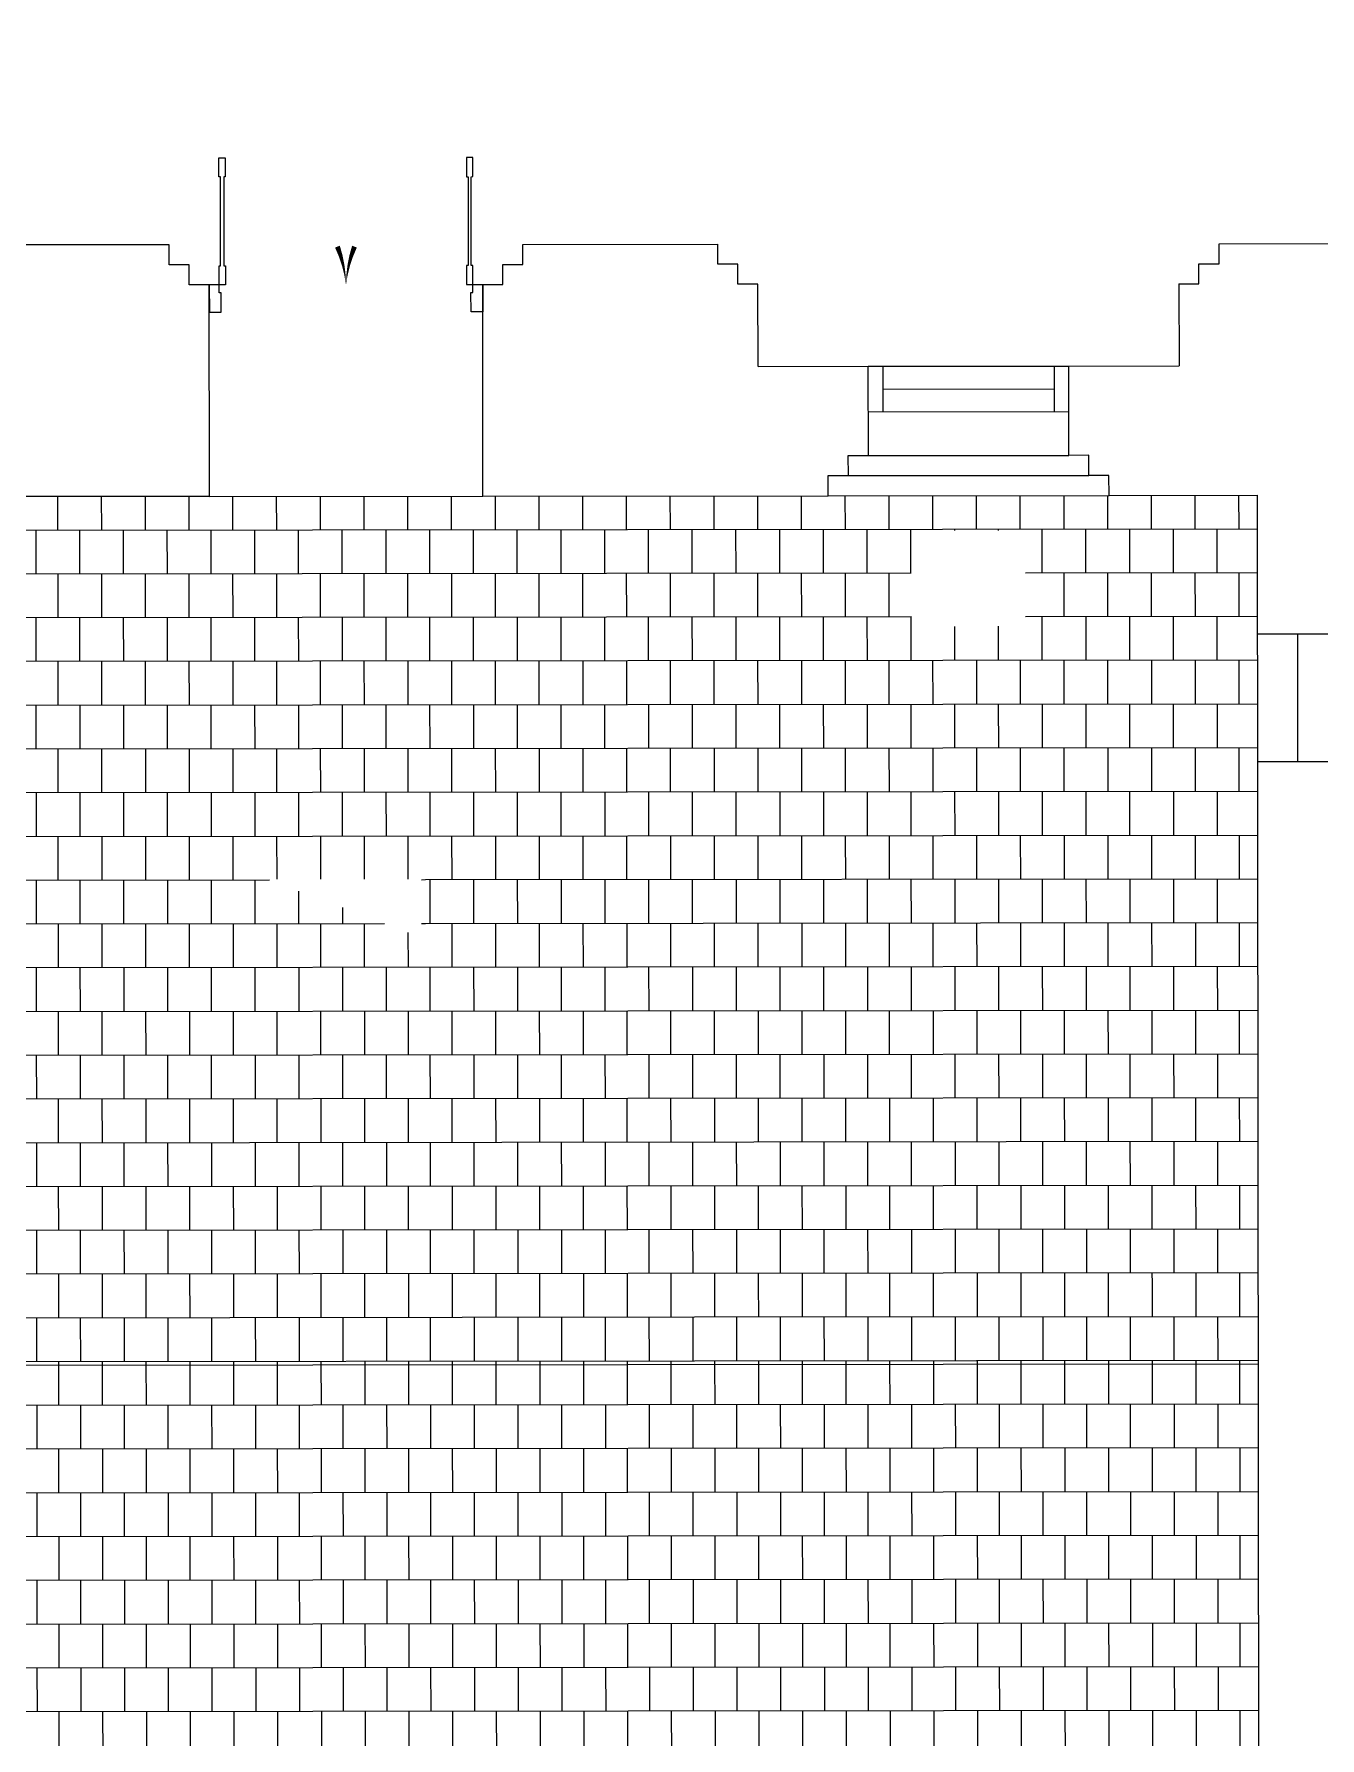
# Model space of a CAD drawing. Header units: millimetres. Extents: x 930469 to 1523124, y -120375 to 411163.
# Drawn here: x 1347996 to 1355051, y 120963 to 130308 of the extents above; entities that cross this region are included whole.
import ezdxf

# ---------------------------------------------------------------- set-up
doc = ezdxf.new("R2010")
doc.units = ezdxf.units.MM
doc.layers.get('0').update_dxf_attribs({"color": 8, "lineweight": 0})
for name, color, linetype, lineweight in [('Dia vat', 8, 'Continuous', 0), ('Xref Landscape 48lythuongkiet 2020 06 01$0$!Chen', 8, 'Continuous', 0), ('Xref Landscape 48lythuongkiet 2020 06 01$0$!Cua nhat', 8, 'Continuous', 0), ('Xref Landscape 48lythuongkiet 2020 06 01$0$HATCH', 8, 'Continuous', 0), ('Xref Landscape 48lythuongkiet 2020 06 01$0$MANH', 8, 'Continuous', 0), ('Xref Landscape 48lythuongkiet 2020 06 01$0$NETTHAY', 8, 'Continuous', 0)]:
    doc.layers.add(name, color=color, linetype=linetype, lineweight=lineweight)
pattern_1 = [(359.9999999999999, (-747057.9779961099, 478711.1090431203), (-1.404432126150823e-14, 240.0000000000007), []), (90, (-747057.9779961099, 478711.1090431203), (-119.9999999999999, 239.9999999999997), [239.9999999999995, -239.9999999999995])]
pattern_2 = [(44.99999999999999, (-747057.9779961099, 478711.1090431203), (4.29101199017623e-14, 452.5483399593919), [960.0000000000038, -320.0000000000012]), (134.9999999999999, (-746831.7038279764, 478937.3832135201), (4.29101199017623e-14, 452.5483399593919), [959.9999999999974, -319.9999999999991])]

# ---------------------------------------------------------------- blocks, each defined once
blk = doc.blocks.new('Xref Landscape 48lythuongkiet 2020 06 01$0$45 LTK')
at = {"layer": 'Xref Landscape 48lythuongkiet 2020 06 01$0$HATCH'}
h = blk.add_hatch(dxfattribs=at)
h.set_pattern_fill('OPGACH04', color=256, scale=79.99999999999989, angle=-6.212020862233431e-17, style=0)
h.set_pattern_definition(pattern_2)
h.paths.add_polyline_path([(14930.00000095367, 30194.99999380118), (12580.00000250322, 30194.99999475386), (12580.00000047701, 28994.9999961835), (14930.0000005961, 28994.9999909387)])
h.paths.add_polyline_path([(12580.00000250322, 30194.99999475386), (11600.00000059605, 30194.99998855504), (11600.00000023865, 28995.00000095187), (12580.00000047701, 28994.9999961835)])
h.paths.add_polyline_path([(11600.00000059605, 30194.99998855504), (8830.000000596163, 30194.99999332341), (8830.00000000035, 28994.99999999866), (10792.99313855136, 28994.9999918929, -0.3117217144862865), (11190.75303947937, 28994.99999189284), (11600.00000023865, 28995.00000095187)])
h.paths.add_polyline_path([(8830.000000596163, 30194.99999332341), (3500.000000357686, 30194.99999189243), (3500.000002265093, 28994.99999999726), (6295.938522577402, 28994.99999284651, -0.3117217145123416), (6693.698421239329, 28994.99999284657), (8830.00000000035, 28994.99999999866)])
h.paths.add_polyline_path([(3500.000000357686, 30194.99999189243), (400.0000005959882, 30194.99999809172), (400.0000004774192, 28994.99999046238), (1847.816293597221, 28994.99999236787, -0.3117217144863974), (2245.576194405556, 28994.99999284657), (3500.000002265093, 28994.99999999726)])
h.paths.add_polyline_path([(400.0000005959882, 30194.99999809172), (-1949.999999642838, 30194.99999427702), (-1949.99999785464, 28994.99999284465), (400.0000004774192, 28994.99999046238)])
h.paths.add_polyline_path([(400.0000004774192, 28994.99999046238), (-1949.99999785464, 28994.99999284465), (-1949.999999999651, 27889.99999904545), (2.503860741853714e-06, 27889.99999999953), (1.191918272525072e-06, 28245.00000333652), (399.9999992846278, 28244.99999237247)])
h.paths.add_polyline_path([(1696.696244716528, 28706.99519205006, -0.2464251169533241), (1847.816293597221, 28994.99999236787), (400.0000004774192, 28994.99999046238), (399.9999992846278, 28244.99999237247), (1254.999999284628, 28244.99999761488), (2795.000001669396, 28244.99999237066), (3500.000001669221, 28244.99999284837), (3500.000002265093, 28994.99999999726), (2245.576194405556, 28994.99999284657, -0.2464251169533241), (2396.696243882296, 28706.99519204954, -1)])
h.paths.add_polyline_path([(6144.818470239697, 28706.99520206364, -0.2464251169407647), (6295.938522577402, 28994.99999284651), (3500.000002265093, 28994.99999999726), (3500.000001669221, 28244.99999284837), (5140.000000000466, 28245.0000009528), (7840.000000714965, 28244.99999236973), (8830.000000237837, 28244.99999237066), (8830.00000000035, 28994.99999999866), (6693.698421239329, 28994.99999284657, -0.2464251169406743), (6844.818472504267, 28706.99519777257, -1)])
h.paths.add_polyline_path([(10792.99313855136, 28994.9999918929), (8830.00000000035, 28994.99999999866), (8830.000000237837, 28244.99999237066), (10185.00000250374, 28245.0000009528), (11600.00000047672, 28244.99999332346), (11600.00000023865, 28995.00000095187), (11190.75303947937, 28994.99999189284, -0.2464251169533241), (11341.8730890752, 28706.99519252684, -1), (10641.87308883702, 28706.99519205192, -0.2464251169533241)])
h.paths.add_polyline_path([(14930.0000005961, 28994.9999909387), (12580.00000047701, 28994.9999961835), (12580.00000047707, 28245.00000476657), (12980.00000047701, 28244.9999923702), (12980.00000023865, 27889.99999523221), (14930.00000011886, 27889.9999952307)])
h.paths.add_polyline_path([(12580.00000047701, 28994.9999961835), (11600.00000023865, 28995.00000095187), (11600.00000047672, 28244.99999332346), (11725.00000047713, 28244.99999284651), (12580.00000047707, 28245.00000476657)])
h.paths.add_polyline_path([(14930.00000011886, 27889.9999952307), (12980.00000023865, 27889.99999523221), (12980.00000000017, 27149.99999284651), (14070.00000333827, 27150.0000004755), (14070.00000095344, 24769.99999284651), (12979.99999928498, 24769.99999856856), (12980.00000131154, 22944.99999332242), (13370.00000035751, 22944.99999427667), (16070.00000011933, 22945.00000619615), (16940.00000131159, 22944.99999046099), (16940.00000250374, 24904.99999332114), (14930.00000047713, 24904.99999093782)])
h.paths.add_polyline_path([(15372.04230046296, 23450.14188814076, -1), (14672.04230070132, 23450.1418929096, -1)], flags=16)
h.paths.add_polyline_path([(2.503860741853714e-06, 27889.99999999953), (-1949.999999999651, 27889.99999904545), (-1949.999998688698, 22445.0000042888), (-1499.999998330837, 22445.00000286015), (-1499.999999999767, 24514.99999284657), (-1279.999999880558, 24514.99999284663), (-1279.99999916536, 24294.99999761401), (-2.388842403888702e-07, 24294.99999570765), (2.381857484579086e-07, 26109.99999427708)])
h.paths.add_polyline_path([(-141.0754612683086, 25172.65819740016, -1), (-841.0754622216336, 25172.65818595613, -1)], flags=16)
h.paths.add_polyline_path([(-1499.999998330837, 22445.00000286015), (-1949.999998688698, 22445.0000042888), (-1950.000000118744, 19114.99999284651), (-1499.9999998805, 19114.99999570812)])
h.paths.add_polyline_path([(7.150811143219471e-07, 17234.99999999913), (-1279.999999523046, 17234.99999523256), (-1279.999998569023, 17014.99999475339), (-1499.999999523105, 17014.99999999907), (-1499.9999998805, 19114.99999570812), (-1950.000000118744, 19114.99999284651), (-1949.999996661849, 14145.0000004769), (5.959882400929928e-07, 14144.99999046326), (2.387096174061298e-07, 15282.49999141606)])
h.paths.add_polyline_path([(5.959882400929928e-07, 14144.99999046326), (-1949.999996661849, 14145.0000004769), (-1949.999999404303, 9174.999995230755), (-1499.999999164953, 9174.999992844649), (-1499.999998688581, 11274.99999332248), (-1280.000000238069, 11274.99999570858), (-1279.999999880558, 11054.99999475386), (-4.770699888467789e-07, 11054.99999999907), (8.343486115336418e-07, 13007.4999923688)])
h.paths.add_polyline_path([(-1499.999999164953, 9174.999992844649), (-1949.999999404303, 9174.999995230755), (-1950.000000595988, 5844.999993799254), (-1500.000000238419, 5844.999991892895)])
h.paths.add_polyline_path([(1.192092895507812e-07, 2134.999990939279), (7.153721526265144e-07, 3994.999993323465), (-1279.999998808024, 3994.999991892837), (-1279.999999880733, 3774.999993321137), (-1499.999999403779, 3774.999992845638), (-1500.000000238419, 5844.999991892895), (-1950.000000595988, 5844.999993799254), (-1949.999999046326, 354.9999923707219), (5.95638994127512e-07, 354.9999923706055)])
h.paths.add_polyline_path([(-841.0754617453204, 3104.999989985547, -1), (-141.0754615070764, 3104.99999284849, -1)], flags=16)
h.paths.add_polyline_path([(400.0000004763715, -4.769244696944952e-06), (-1.164153218269348e-10, -4.770176019519567e-06), (5.95638994127512e-07, 354.9999923706055), (-1949.999999046326, 354.9999923707219), (-1949.999998688581, -1950.00000429427), (400.0000010732911, -1950.000006674731)])
h.paths.add_polyline_path([(3500.000001549372, 9.89530235528946e-10), (2794.999998211919, -6.677466444671154e-06), (1255.000000238069, -4.769244696944952e-06), (400.0000004763715, -4.769244696944952e-06), (400.0000010732911, -1950.000006674731), (3500.000001550012, -1950.00000715343)])
h.paths.add_polyline_path([(8830.000000477303, -1.746229827404022e-09), (7840.000000238651, 1.90600985661149e-06), (5139.999999880325, -5.246023647487164e-06), (3500.000001549372, 9.89530235528946e-10), (3500.000001550012, -1950.00000715343), (8829.999999523396, -1950.000007630268)])
h.paths.add_polyline_path([(11600.00000238454, -9.554787538945675e-07), (10184.99999892723, -5.247944500297308e-06), (8830.000000477303, -1.746229827404022e-09), (8829.999999523396, -1950.000007630268), (11600.00000011944, -1950.000007153372)])
h.paths.add_polyline_path([(12580.00000119256, -4.769244696944952e-06), (11725.00000119186, -7.627473678439856e-06), (11600.00000238454, -9.554787538945675e-07), (11600.00000011944, -1950.000007153372), (12580.00000047631, -1950.000006201095)])
h.paths.add_polyline_path([(14845.00000154972, 354.9999928447651), (12980.00000047684, 354.999992368801), (12979.99999999965, 1.906475517898798e-06), (12580.00000119256, -4.769244696944952e-06), (12580.00000047631, -1950.000006201095), (14844.99999964226, -1950.00000524614)])
h.paths.add_polyline_path([(14845.00000047678, 3394.999992368801), (16940.00000154995, 3394.999993323465), (16940.00000131124, 4145.00000429072), (13589.99999988085, 4144.999993323407), (13590.00000119221, 5344.999999520485), (13370.00000047736, 5344.999996181636), (12980.00000023865, 5344.999997138104), (12980.00000143016, 3414.999992370198), (12979.99999856943, 1874.999993324338), (12980.00000047684, 354.999992368801), (14845.00000154972, 354.9999928447651)])
h.paths.add_polyline_path([(21095.00000000035, 5345.000005719252), (20479.99999999948, 5344.99999189243), (17779.99999904662, 5344.999993324338), (17120.00000035734, 5344.999992845638), (17120.0000005957, 4144.999990939221), (16940.00000131124, 4145.00000429072), (16940.00000154995, 3394.999993323465), (21095.00000047701, 3394.999990461452)])
h.paths.add_polyline_path([(25570.0000016687, 5344.999994753918), (24750.00000035763, 5345.000005720707), (22050.00000000035, 5344.999993801175), (21095.00000000035, 5345.000005719252), (21095.00000047701, 3394.999990461452), (25680.00000095391, 3394.99999952229), (25680.00000059628, 4144.999997614941), (25570.0000004769, 4144.999996184895)])
h.paths.add_polyline_path([(30700.00000238407, 5344.999993323872), (29099.99999940424, 5344.99999427615), (29100.00000047643, 4144.999998091778), (25680.00000059628, 4144.999997614941), (25680.00000095391, 3394.99999952229), (28750.00000059564, 3394.999993800244), (28749.99999976176, 354.999991892837), (30700.00000047701, 354.9999928465695)])
h.paths.add_polyline_path([(21095.00000095327, 24904.99999189377), (16940.00000250374, 24904.99999332114), (16940.00000131159, 22944.99999046099), (17780, 22945.00000143057), (20480.00000083406, 22944.99999332428), (21094.99999988079, 22944.9999999986)])
h.paths.add_polyline_path([(19484.81847107416, 23450.14188861754, -1), (18784.81847083545, 23450.14188909536, -1)], flags=16)
h.paths.add_polyline_path([(25680.0000007156, 24905.00000286015), (21095.00000095327, 24904.99999189377), (21094.99999988079, 22944.9999999986), (22050.00000035798, 22944.99999284657), (24750.00000023842, 22944.99999999767), (25680.00000154972, 22944.9999952307)])
h.paths.add_polyline_path([(23754.81847059721, 23450.14188861853, -1), (23054.81847107428, 23450.14189147862, -1)], flags=16)
h.paths.add_polyline_path([(28240.00000143045, 25844.99999856908), (29454.99999833142, 25844.99999809364), (29455.00000047707, 26264.99999284605), (29455.00000011886, 27805.00000619795), (29455.00000035722, 27889.99999284558), (27505.00000047736, 27889.99999380071), (27505.0000009535, 24904.99999141652), (25680.0000007156, 24905.00000286015), (25680.00000154972, 22944.9999952307), (26320.00000095356, 22945.00000429066), (29020.00000047637, 22944.99999618443), (29455.00000011857, 22944.9999928475), (29455.00000143069, 23464.99999856768), (28240.00000023789, 23465.00000238331)])
h.paths.add_polyline_path([(27464.71741199517, 23450.14189529332, -1), (26764.7174125911, 23450.14190006128, -1)], flags=16)
h.paths.add_polyline_path([(28661.58614349354, 27041.24147987232, -1), (29361.58614301635, 27041.24147987179, -1)], flags=16)
h.paths.add_polyline_path([(29455.0000007156, 28994.99999523174), (27505.00000047707, 28994.99998950778), (27505.00000047736, 27889.99999380071), (29455.00000035722, 27889.99999284558)])
h.paths.add_polyline_path([(29929.99999976187, 30594.99999570759), (29710.00000023859, 30594.99999332346), (29710.00000083464, 30814.99999284651), (30915.00000059622, 30814.99999046279), (30914.99999988085, 31264.99999570852), (27505.00000059628, 31264.99999761442), (27505.00000047707, 28994.99998950778), (29455.0000007156, 28994.99999523174), (29455.00000035728, 29314.99999475206), (29930.00000059605, 29314.99999952316)])
h.paths.add_polyline_path([(34490.00000047707, 31264.99999999913), (30914.99999988085, 31264.99999570852), (30915.00000059622, 30814.99999046279), (34490.00000166881, 30815.00000000105)])
h.paths.add_polyline_path([(38030.50000202621, 31264.99999379879), (34490.00000047707, 31264.99999999913), (34490.00000166881, 30815.00000000105), (35020.00000166916, 30814.99999236927), (35020.00000166864, 30594.99999570567), (34800.00000178826, 30594.99999284558), (34799.99999916553, 29315.00000095181), (35005.00000202691, 29314.99999809265), (36945.00000274181, 29314.99999380118), (38030.49999976193, 29315.00000238471)])
h.paths.add_polyline_path([(36325.00000047748, 29762.60852432164, -1), (35625.000002146, 29762.60852718266, -1)], flags=16)
h.paths.add_polyline_path([(41905.50000202638, 31264.99999713618), (38030.50000202621, 31264.99999379879), (38030.49999976193, 29315.00000238471), (38885.00000107248, 29314.9999971381), (40825.00000059587, 29314.9999928461), (41905.49999999965, 29314.99999284558)])
h.paths.add_polyline_path([(40205.00000119233, 29762.6085233675, -1), (39505.00000166899, 29762.6085281354, -1)], flags=16)
h.paths.add_polyline_path([(45235.000002146, 30594.99999999907), (45015.00000274181, 30595.00000095234), (45014.99999880791, 30814.99999523169), (45545.99999999985, 30814.99999284465), (45546.00000047634, 31264.99999427708), (41905.50000202638, 31264.99999713618), (41905.49999999965, 29314.99999284558), (42810.50000071537, 29315.00000047596), (44750.50000071537, 29315.0000004769), (45235.00000059622, 29314.99999189191)])
h.paths.add_polyline_path([(44130.4999995234, 29762.60852622852, -1), (43430.50000011869, 29762.60851955187, -1)], flags=16)
h.paths.add_polyline_path([(14762.27911913401, 23182.37451505475), (15270.61245393747, 23182.37450981047), (15270.6124547717, 23707.37451791769), (14762.27912068379, 23707.37451648526)], flags=24)
h.paths.add_polyline_path([(14115.21574497176, 26846.66666459758), (14115.21574437642, 27543.33332490735), (14445.21574425697, 27543.33333062945), (14445.21574378031, 26846.66666173848)], flags=24)
h.paths.add_polyline_path([(14115.21574389923, 25263.42857074551), (14115.21574413823, 25926.57143259107), (14445.21574437642, 25926.57142066961), (14445.21574437578, 25263.42857026967)], flags=24)
h.paths.add_polyline_path([(14115.215745211, 23646.6666607848), (14115.21574485267, 24343.33332633879), (14445.21574425645, 24343.33332586294), (14445.21574401855, 23646.66665887745)], flags=24)
h.paths.add_polyline_path([(-807.5289232730283, 24904.89080858143), (-176.6621401315788, 24904.89081382612), (-176.6621404882171, 25429.89080667455), (-807.5289241077844, 25429.89081430255)], flags=24)
h.paths.add_polyline_path([(-988.3333334920462, 16011.4755911823), (-291.6666654346045, 16011.47558355238), (-291.6666667458485, 15681.47557735123), (-988.3333327770815, 15681.47558069049)], flags=24)
h.paths.add_polyline_path([(-1671.285712718964, 15557.23439121159), (-1108.714284419955, 15557.23439168837), (-1108.714286684757, 15227.23439359479), (-1671.285712003941, 15227.23439979559)], flags=24)
h.paths.add_polyline_path([(-2006.285713433987, 16011.4755783063), (-1443.714285135386, 16011.47558498388), (-1443.714285612223, 15681.47558498388), (-2006.285713791498, 15681.4755773535)], flags=9)
edge = h.paths.add_edge_path(flags=24)
edge.add_line((-807.5289241074934, 2837.232612609456), (-176.6621404542043, 2837.232612838468))
edge.add_line((-176.6621408460196, 2837.232618807931), (-176.6621408345353, 3362.232618871583))
edge.add_line((-176.6621402507881, 3362.232617377827), (-807.5289239040771, 3362.232617148816))
edge.add_line((-807.5289245839231, 3362.232613562141), (-807.5289245954074, 2837.232613498489))
h.paths.add_polyline_path([(13731.82154953433, 684.9047546377988), (13731.82154965418, 1415.09523105534), (14061.8215497731, 1415.095239162561), (14061.82154977339, 684.9047551146941)], flags=24)
h.paths.add_polyline_path([(13731.82154905744, 3354.904755591473), (13731.82154917682, 4085.095231532177), (14061.82155108498, 4085.095230578561), (14061.82155060803, 3354.904758929333)], flags=24)
h.paths.add_polyline_path([(30643.714287162, 2584.964087008499), (31206.28571498423, 2584.964086054359), (31206.28571307618, 2254.96408653172), (30643.71428775782, 2254.964093684277)], flags=9)
h.paths.add_polyline_path([(18875.0552903412, 23182.37450885493), (19383.38862442994, 23182.37451648625), (19383.38862550282, 23707.37450933462), (18875.05529129488, 23707.37450981059)], flags=24)
h.paths.add_polyline_path([(23145.05529069906, 23182.3745222073), (23653.38862431049, 23182.37451553351), (23653.38862442964, 23707.3745193482), (23145.05529212911, 23707.37451171881)], flags=24)
h.paths.add_polyline_path([(26854.95423269266, 23182.37450981053), (27363.28756570804, 23182.37450933369), (27363.28756511235, 23707.37450981053), (26854.95423448097, 23707.37451124104)], flags=24)
h.paths.add_polyline_path([(28695.13268101227, 26773.47410106572), (29323.46601486165, 26773.47410106758), (29323.46601462382, 27298.47410821734), (28695.13268220471, 27298.47410440358)], flags=24)
h.paths.add_polyline_path([(27609.78425610036, 26846.66666125978), (27609.78425729263, 27543.33333158219), (27939.78425598191, 27543.33333730424), (27939.78425645822, 26846.66665935382)], flags=24)
h.paths.add_polyline_path([(27609.78425681568, 25263.42856359342), (27609.78425765072, 25926.57142829802), (27939.78425633925, 25926.57142162236), (27939.78425633954, 25263.42857169965)], flags=24)
h.paths.add_polyline_path([(27609.78425633861, 23646.66665935429), (27609.78425729298, 24343.33332681516), (27939.78425621986, 24343.33332967805), (27939.78425657738, 23646.66665935429)], flags=24)
h.paths.add_polyline_path([(35658.5465391872, 29494.84115314402), (36289.41332089895, 29494.84114122303), (36289.41332232929, 30019.84114313038), (35658.54653918755, 30019.84114074853)], flags=24)
h.paths.add_polyline_path([(39538.54653906845, 29494.84115219029), (40169.41332268709, 29494.84114169987), (40169.41332423658, 30019.84114837658), (39538.54653847183, 30019.84113693243)], flags=24)
h.paths.add_polyline_path([(43464.04653799522, 29494.84114074713), (44094.91332232923, 29494.84114026796), (44094.91332256841, 30019.84115266806), (43464.04653859162, 30019.84114456089)], flags=24)
h = blk.add_hatch(dxfattribs=at)
h.set_pattern_fill('OPGACH04', color=256, scale=79.99999999999989, angle=-6.212020862233431e-17, style=0)
h.set_pattern_definition(pattern_2)
h.paths.add_polyline_path([(30645.21717822517, -3620.764974119083), (30700.00000047695, -3652.393849852378), (30700.00000047701, 354.9999928465695), (28749.99999976176, 354.999991892837), (28749.99999892712, -12485.0000000018), (30915.00000095356, -12485.0000081071), (30915.00000059622, -10534.9999985699), (30645.21717798733, -10535.00000572292)])
h.paths.add_polyline_path([(34490.00000083447, -10535.00000715349), (30915.00000059622, -10534.9999985699), (30915.00000095356, -12485.0000081071), (34490.00000262284, -12485.00000715337)])
h.paths.add_polyline_path([(38030.50000309979, -11735.00000333972), (36400.00000047695, -11735.00000572199), (36400.00000035798, -10535.00000667659), (34490.00000083447, -10535.00000715349), (34489.99999976181, -13685.00000000087), (38030.50000035716, -13684.99999380199)])
h.paths.add_polyline_path([(41905.50000059587, -11734.9999995231), (38030.50000309979, -11735.00000333972), (38030.50000035716, -13684.99999380199), (41905.50000143005, -13685.00000953709)])
h.paths.add_polyline_path([(45546.00000071511, -10534.9999947566), (43600.000001073, -10535.0000076298), (43599.99999976211, -11734.99999809399), (41905.50000059587, -11734.9999995231), (41905.50000143005, -13685.00000953709), (45546.0000008347, -13685.00000762934)])
h.paths.add_polyline_path([(49178.19607818144, -10535.00000763027), (45546.00000071511, -10534.9999947566), (45545.99999976193, -12485.00000524515), (49178.11417269739, -12484.99999952497)])
h.paths.add_polyline_path([(51249.99999928486, 354.9999990459182), (49300.00000095391, 354.9999938002438), (49299.99999892697, -3652.393845083134), (49354.78282320462, -3620.764973641315), (49354.7828224898, -10535.00000715296), (49178.19607818144, -10535.00000763027), (49178.11417269739, -12484.99999952497), (51250.00000286088, -12485.00000047771)])
h.paths.add_polyline_path([(51250.00000047678, 3394.99999952229), (54435.00000190755, 3394.999999044521), (54435.00000083444, 4145.000000475906), (50899.99999833104, 4144.999991892837), (50900.00000047692, 5345.000001906417), (49300.00000107309, 5344.999999999069), (49300.00000095391, 354.9999938002438), (51249.99999928486, 354.9999990459182)])
h.paths.add_polyline_path([(58865.00000071546, 5344.999998091778), (57984.99999856905, 5345.000002859684), (55285.00000238395, 5344.999990937358), (54434.99999999985, 5344.999995229824), (54435.00000190755, 3394.999999044521), (58864.99999904653, 3395.000000475033)])
h.paths.add_polyline_path([(63235.00000047704, 5344.999999999127), (62254.99999999971, 5344.999993802165), (59555.00000071526, 5344.999992844707), (58865.00000071546, 5344.999998091778), (58864.99999904653, 3395.000000475033), (63234.99999988088, 3394.999994753918)])
h.paths.add_polyline_path([(67105.00000059602, 5344.999991891964), (66525.00000309927, 5345.000001429638), (63825.00000143092, 5344.999993801175), (63235.00000047704, 5344.999999999127), (63234.99999988088, 3394.999994753918), (65155.00000238413, 3394.999997614475), (65154.99999976152, 354.9999966594041), (67105.00000095373, 354.9999980899156), (67105.00000155001, 1874.999998089857), (67105.0000005961, 3414.999992368801)])
h.paths.add_polyline_path([(68485.00000023821, -4.656612873077393e-10), (68359.99999928538, -6.678455974906683e-06), (67105.00000166925, -7.62939453125e-06), (67105.00000095373, 354.9999980899156), (65154.99999976152, 354.9999966594041), (65155.0000004771, -1950.000000001281), (68485.00000059634, -1950.000003338733)])
h.paths.add_polyline_path([(71254.99999999945, -7.153896149247885e-06), (69900.0000014308, -7.630267646163702e-06), (68485.00000023821, -4.656612873077393e-10), (68485.00000059634, -1950.000003338733), (71255.00000023833, -1949.999999049003)])
h.paths.add_polyline_path([(76585.00000071511, -2.863758709281683e-06), (74944.99999952334, -5.723792128264904e-06), (72245.0000016684, -8.107104804366827e-06), (71254.99999999945, -7.153896149247885e-06), (71255.00000023833, -1949.999999049003), (76585.00000000041, -1949.999992847384)])
h.paths.add_polyline_path([(79685.0000005961, -8.106173481792212e-06), (78830.00000035777, -5.723850335925817e-06), (77290.00000226503, -7.153430487960577e-06), (76585.00000071511, -2.863758709281683e-06), (76585.00000000041, -1949.999992847384), (79685.00000047637, -1949.999998093059)])
h.paths.add_polyline_path([(82035.00000095373, 354.9999928465695), (80085.00000166864, 355.000000475964), (80085.00000059587, -1.001352211460471e-05), (79685.0000005961, -8.106173481792212e-06), (79685.00000047637, -1949.999998093059), (82034.99999904638, -1950.000007154304)])
h.paths.add_polyline_path([(82035.00000047655, 5844.999994753511), (81585.0000007152, 5844.999992846628), (81585.00000095376, 3774.999992844765), (81365.00000226477, 3774.999992370664), (81365.00000047684, 3994.999993323348), (80085.0000025031, 3994.999991892953), (80085.00000059619, 2134.99999284657), (80085.00000166864, 355.000000475964), (82035.00000095373, 354.9999928465695)])
h.paths.add_polyline_path([(80183.42860436445, 3104.999998569605, -1), (80883.42860519877, 3104.99998951063, -1)], flags=16)
h.paths.add_polyline_path([(82035.00000190717, 9174.99999284657), (81585.0000023839, 9174.999992369674), (81585.0000007152, 5844.999992846628), (82035.00000047655, 5844.999994753511)])
h.paths.add_polyline_path([(82034.9999995229, 14145.00000142964), (80084.99999976132, 14144.99999999913), (80085.00000011874, 13007.49999952037), (80084.99999868809, 11055), (81364.99999952345, 11054.99999236967), (81364.99999988114, 11275.00000238331), (81585.00000059546, 11274.99999999907), (81585.0000023839, 9174.999992369674), (82035.00000190717, 9174.99999284657)])
h.paths.add_polyline_path([(82035.00000047713, 19114.99999046233), (81585.00000023827, 19114.99999713717), (81584.99999916521, 17014.99999332346), (81365.00000143016, 17014.99999475479), (81365.00000262287, 17234.99999380024), (80085.0000019068, 17235.00000190648), (80084.99999940372, 15282.49999475211), (80084.99999976132, 14144.99999999913), (82034.9999995229, 14145.00000142964)])
h.paths.add_polyline_path([(82035.00000274193, 22444.99999570753), (81585.00000238416, 22444.99999713805), (81585.00000023827, 19114.99999713717), (82035.00000047713, 19114.99999046233)])
h.paths.add_polyline_path([(82035.00000047658, 27889.999994752), (80085.00000035734, 27889.99999332428), (80085.00000000026, 26109.99999999814), (80085.00000107259, 24294.99999332154), (81365.00000047727, 24294.99999332434), (81365.0000009537, 24514.99999379931), (81585.0000005961, 24515.00000142964), (81585.00000238416, 22444.99999713805), (82035.00000274193, 22444.99999570753)])
h.paths.add_polyline_path([(80889.35903334562, 25172.65819787892, -1), (80189.35903251162, 25172.65818691166, -1)], flags=16)
h.paths.add_polyline_path([(82034.99999988088, 28994.99999284936), (79684.99999904624, 28994.99999141518), (79684.9999998807, 28244.999991416), (80085.00000023856, 28244.99999475392), (80085.00000035734, 27889.99999332428), (82035.00000047658, 27889.999994752)])
h.paths.add_polyline_path([(82035.00000035783, 30194.999991416), (79685.00000047678, 30195.00000190648), (79684.99999904624, 28994.99999141518), (82034.99999988088, 28994.99999284936)])
h.paths.add_polyline_path([(79685.00000047678, 30195.00000190648), (76585.00000226515, 30194.99999999866), (76584.99999964243, 28994.99999904545), (77979.57641458468, 28994.99999284471, -0.3117217144863974), (78377.33631551237, 28994.99999189103), (79684.99999904624, 28994.99999141518)])
h.paths.add_polyline_path([(79684.99999904624, 28994.99999141518), (78377.33631551237, 28994.99999189103, -0.2464251169534145), (78528.45636487048, 28706.99520111002, -1), (77828.45636689704, 28706.99519252684, -0.2464251169533241), (77979.57641458468, 28994.99999284471), (76584.99999964243, 28994.99999904545), (76585.00000023816, 28244.99999141699), (77290.00000000026, 28244.99999999913), (78829.99999976138, 28244.99999427801), (79684.9999998807, 28244.999991416)])
h.paths.add_polyline_path([(76585.00000226515, 30194.99999999866), (71255.00000083458, 30195.00000095187), (71255.00000262275, 28994.99999236973), (73400.93852102739, 28994.99999284564, -0.3117217145117872), (73798.69842135874, 28994.99999952223), (76584.99999964243, 28994.99999904545)])
h.paths.add_polyline_path([(76584.99999964243, 28994.99999904545), (73798.69842135874, 28994.99999952223, -0.2464251169410799), (73949.81847155085, 28706.99519872578, -1), (73249.81847083603, 28706.9951915741, -0.2464251169409896), (73400.93852102739, 28994.99999284564), (71255.00000262275, 28994.99999236973), (71255.00000083426, 28244.99999999866), (72245.00000083461, 28244.99999952182), (74945.0000010728, 28244.99999904359), (76585.00000023816, 28244.99999141699)])
h.paths.add_polyline_path([(71255.00000083458, 30195.00000095187), (68484.99999988059, 30194.99999570852), (68485.0000007152, 28995.0000004769), (69049.57641518154, 28994.99999427708, -0.3117217144605641), (69447.33631753936, 28995.00000095234), (71255.00000262275, 28994.99999236973)])
h.paths.add_polyline_path([(71255.00000262275, 28994.99999236973), (69447.33631753936, 28995.00000095234, -0.2464251169658394), (69598.45636725405, 28706.99519872526, -1), (68898.45636379701, 28706.99519157136, -0.2464251169657491), (69049.57641518154, 28994.99999427708), (68485.0000007152, 28995.0000004769), (68485.0000015496, 28245.00000143057), (69900.00000107317, 28244.99999904545), (71255.00000083426, 28244.99999999866)])
h.paths.add_polyline_path([(68484.99999988059, 30194.99999570852), (65154.99999988038, 30194.99999999913), (65155.00000083432, 28994.99999380024), (68485.0000007152, 28995.0000004769)])
h.paths.add_polyline_path([(68485.0000007152, 28995.0000004769), (65155.00000083432, 28994.99999380024), (65155.00000059622, 27890.00000047637), (67105.00000143072, 27889.99999189097), (67105.00000023856, 28244.99999189284), (68360.00000202685, 28244.99999284651), (68485.0000015496, 28245.00000143057)])
h.paths.add_polyline_path([(67105.0000022653, 24769.99999475392), (66015.00000000067, 24769.99999523076), (66015.00000035798, 27149.99999475339), (67105.0000013116, 27149.99999332434), (67105.00000143072, 27889.99999189097), (65155.00000059622, 27890.00000047637), (65155.00000011903, 24904.99999427708), (63235.00000047716, 24904.99999999913), (63235.00000071546, 22944.99999332341), (63824.99999928495, 22944.99999236967), (66525.00000047643, 22945.00000047596), (67105.00000107309, 22944.99999284605)])
h.paths.add_polyline_path([(65529.81847059759, 23450.141888618, -1), (64829.81847095449, 23450.14189100178, -1)], flags=16)
h.paths.add_polyline_path([(63235.00000047716, 24904.99999999913), (58864.99999964269, 24905.00000429066), (58865.00000250337, 22944.9999961853), (59555.00000035783, 22945.00000095181), (62255.00000035772, 22944.99999332341), (63235.00000071546, 22944.99999332341)])
h.paths.add_polyline_path([(61259.81847119387, 23450.14188861853, -1), (60559.81847083609, 23450.14188909443, -1)], flags=16)
h.paths.add_polyline_path([(58864.99999964269, 24905.00000429066), (54435.00000143037, 24904.99999141699), (54435.00000059613, 22944.99999284564), (55284.99999928489, 22944.99999475345), (57984.99999988053, 22944.99999999726), (58865.00000250337, 22944.9999961853)])
h.paths.add_polyline_path([(56989.81847023984, 23450.14188718621, -1), (56289.81847131252, 23450.14189052314, -1)], flags=16)
h.paths.add_polyline_path([(54435.00000143037, 24904.99999141699), (52530.00000000017, 24904.99999475392), (52529.99999916559, 27890.00000572018), (50579.99999952267, 27890.00000047591), (50579.99999868849, 27804.9999928461), (50579.99999988099, 26264.99999999726), (50580.00000143045, 25844.99999618263), (51795.00000000032, 25844.99999284651), (51795.00000119206, 23464.99999284657), (50580.00000047669, 23464.99999141792), (50579.99999892685, 22944.99999999913), (51015.00000035783, 22944.99999809172), (53715.00000083432, 22944.99999236927), (54435.00000059613, 22944.99999284564)])
h.paths.add_polyline_path([(52719.81846976303, 23450.1419014922, -1), (52019.81847059712, 23450.14188957133, -1)], flags=16)
h.paths.add_polyline_path([(50693.92216193685, 27041.24148130516, -1), (51393.9221622948, 27041.24149083998, -1)], flags=16)
h.paths.add_polyline_path([(52530.00000000012, 28994.99999332253), (50579.99999976176, 28994.99999379937), (50579.99999952267, 27890.00000047591), (52529.99999916559, 27890.00000572018)])
h.paths.add_polyline_path([(52530.00000095362, 31264.99999713904), (49179.95178115397, 31264.9999966608), (49179.93287861333, 30814.99999380019), (50325.0000001193, 30814.99999761395), (50325.00000178843, 30594.9999999982), (50105.00000107274, 30595.00000095187), (50105.00000131139, 29315.00000190455), (50580.00000011918, 29314.99999236787), (50579.99999976176, 28994.99999379937), (52530.00000000012, 28994.99999332253)])
h.paths.add_polyline_path([(49179.95178115397, 31264.9999966608), (45546.00000047634, 31264.99999427708), (45545.99999999985, 30814.99999284465), (49179.93287861333, 30814.99999380019)])
h.paths.add_polyline_path([(48793.71428620804, 2584.964098452649), (49356.28571629507, 2584.964091300091), (49356.28571438752, 2254.964087008557), (48793.71428620836, 2254.964087485452)], flags=9)
h.paths.add_polyline_path([(80216.97514414781, 2837.232620714814), (80847.84192573998, 2837.23261117941), (80847.84192574042, 3362.232615470013), (80216.97514307499, 3362.232615945453)], flags=24)
h.paths.add_polyline_path([(80222.90556967189, 24904.89080715273), (80853.77235364923, 24904.89081477845), (80853.77235400624, 25429.89080381306), (80222.90556943428, 25429.89081430255)], flags=24)
h.paths.add_polyline_path([(64920.05529081795, 23182.37452173146), (65428.38862371453, 23182.37451505481), (65428.38862419114, 23707.37451743992), (64920.05529200996, 23707.37451124104)], flags=24)
h.paths.add_polyline_path([(60650.05529165297, 23182.37450933416), (61158.38862168809, 23182.37451743992), (61158.38862502589, 23707.37450933375), (60650.05529117581, 23707.37451982312)], flags=24)
h.paths.add_polyline_path([(56380.05529057977, 23182.37451887131), (56888.38862383409, 23182.37451219565), (56888.3886252644, 23707.37451839499), (56380.05529046076, 23707.37451696303)], flags=24)
h.paths.add_polyline_path([(52110.0552914142, 23182.37450838095), (52618.38862276048, 23182.37451648724), (52618.38862419137, 23707.37450885499), (52110.05529129488, 23707.37451696309)], flags=24)
h.paths.add_polyline_path([(50727.46869957476, 26773.47410106525), (51355.80203330479, 26773.47410583362), (51355.8020331859, 27298.47410154255), (50727.4686996933, 27298.47410821822)], flags=24)
h = blk.add_hatch(dxfattribs=at)
h.set_pattern_fill('LATSAN08', color=256, scale=39.99999999999994, angle=-6.212020862233431e-17, style=0)
h.set_pattern_definition(pattern_1)
h.paths.add_polyline_path([(38030.49999964278, 4674.99999284558), (37355.00000071537, 4674.999992844707), (35814.99999856978, 4674.999997613952), (34999.99999976152, 4675.000004770234), (34999.99999999948, 354.9999928465113), (38030.50000095373, 354.9999942789436)])
edge = h.paths.add_edge_path(flags=16)
edge.add_arc((36584.99999916542, 4225.560914515983), 90.45975316650579, -0.06106569006640219, 359.9389343099336)
h.paths.add_polyline_path([(41905.50000071508, 4674.999992369732), (40750.00000011892, 4674.999996183498), (39532.06728792202, 4675.00000619702), (39532.06728625298, 354.9999947543838), (41905.49999999959, 354.9999976130784)])
h.paths.add_polyline_path([(45000.00000250351, 4674.999992844649), (44185.00000274141, 4674.999994754791), (42645.00000011938, 4675.000000953325), (41905.50000071508, 4674.999992369732), (41905.49999999959, 354.9999976130784), (45000.00000047695, 354.9999938011752)])
edge = h.paths.add_edge_path(flags=16)
edge.add_arc((43415.00000083429, 4225.56091260683), 350.0000000002909, -0.06106569006640219, 359.9389343099336)
h.paths.add_polyline_path([(44999.99999999994, -88.43584394548088), (41905.50000011921, -88.43585443717893), (41905.50000095367, -5200.076312542311), (43104.50869798678, -5200.076311114652), (43104.50869810604, -6264.782822134846), (45222.91512811196, -6264.782828808704), (45222.91512870742, -6006.299897671619), (44999.99999988062, -6135.000001430919)])
h.paths.add_polyline_path([(41905.49999999959, 354.9999976130784), (39532.06728625298, 354.9999947543838), (39532.06728684885, -88.43585300631821), (41905.50000011921, -88.43585443717893)])
h.paths.add_polyline_path([(39532.06728625298, 354.9999947543838), (38030.50000095373, 354.9999942789436), (38030.5000008347, -88.43584871472558), (39532.06728684885, -88.43585300631821)])
h.paths.add_polyline_path([(38030.5000008347, -88.43584871472558), (35000.00000035734, -88.43585443624761), (35000.00000119169, -6135.000006199698), (34777.08487260336, -6006.299893380492), (34777.08487331838, -6264.782816411869), (36895.49130153685, -6264.782822132984), (36895.49130153633, -5200.076307774463), (38030.50000095373, -5200.076309681754)])
h.paths.add_polyline_path([(41905.50000095367, -5200.076312542311), (39532.06728780293, -5200.076311113313), (39532.06728613388, -10835.00000762887), (41905.49999988108, -10835.00000763021)])
edge = h.paths.add_edge_path()
edge.add_line((43082.48077201878, -6824.348473548307), (42550.00000047707, -6824.348467350804))
edge.add_line((42550.00000047701, -6824.348467350879), (42550.00000035766, -6264.782827855055))
edge.add_line((42550.00000035774, -6264.78282785503), (43104.50869810604, -6264.782822134824))
edge.add_line((43104.50869810604, -6264.782822134846), (43104.50869798685, -5200.076311114673))
edge.add_line((43104.50869798678, -5200.076311114652), (41905.50000095363, -5200.076312542352))
edge.add_line((41905.50000095367, -5200.076312542311), (41905.49999988112, -10835.00000763023))
edge.add_line((41905.49999988108, -10835.00000763021), (42700.00000035745, -10835.00000715338))
edge.add_line((42700.00000035745, -10835.00000715343), (42700.00000035768, -10535.00000429237))
edge.add_line((42700.00000035774, -10535.00000429241), (42542.69795084011, -10535.00000524469))
edge.add_line((42542.69795084011, -10535.00000524474), (42542.69795036338, -9975.434364319772))
edge.add_line((42542.69795036333, -9975.434364319663), (43082.48077213782, -9975.434351445081))
edge.add_line((43082.48077213787, -9975.434351445117), (43082.48077178049, -8360.000002384162))
edge.add_arc((43082.48077046848, -8335.00000393379), 24.99999845032607, 180.000003007464, 270.0000030067803, ccw=False)
edge.add_arc((43082.48077094485, -8335.000007034687), 24.99999892668925, 89.99999590066483, 179.9999959006981, ccw=False)
edge.add_line((43082.48077273357, -8310.000008107978), (43082.48077201876, -6824.348473548331))
edge = h.paths.add_edge_path()
edge.add_line((38030.50000095373, -5200.076309681754), (36895.49130153627, -5200.076307774415))
edge.add_line((36895.49130153633, -5200.076307774463), (36895.49130153689, -6264.782822132954))
edge.add_line((36895.49130153685, -6264.782822132984), (37450.00000107281, -6264.782830239244))
edge.add_line((37450.00000107288, -6264.782830239215), (37450.00000131143, -6824.348471164166))
edge.add_line((37450.00000131142, -6824.34847116418), (36917.51922857806, -6824.348464488918))
edge.add_line((36917.51922857802, -6824.348464488925), (36917.51922964986, -8309.99999523437))
edge.add_arc((36917.51922357036, -8335.00000107591), 25.00000584152001, -1.3932923820902943e-05, 89.99998606684278, ccw=False)
edge.add_arc((36917.51922959188, -8335.000004948757), 24.99999982001579, -90.00000505701041, -5.056977101958182e-06, ccw=False)
edge.add_line((36917.51922738535, -8360.00000476872), (36917.51922893528, -9975.434355261634))
edge.add_line((36917.51922893542, -9975.434355261736), (37457.30205106778, -9975.434362412378))
edge.add_line((37457.3020510677, -9975.434362412314), (37457.30205202127, -10534.9999961861))
edge.add_line((37457.30205202126, -10534.99999618612), (37299.99999999997, -10534.9999999999))
edge.add_line((37300, -10534.99999999994), (37300.00000035764, -10835.00000477106))
edge.add_line((37300.00000035763, -10835.00000477111), (38030.5000002388, -10835.0000066766))
edge.add_line((38030.50000023877, -10835.00000667659), (38030.50000095375, -5200.076309681819))
h.paths.add_polyline_path([(39532.06728780293, -5200.076311113313), (38030.50000095373, -5200.076309681754), (38030.50000023877, -10835.00000667659), (39532.06728613388, -10835.00000762887)])
h.paths.add_polyline_path([(39532.06728792202, 4675.00000619702), (39250.00000190747, 4674.999993801175), (38030.49999964278, 4674.99999284558), (38030.50000095373, 354.9999942789436), (39532.06728625298, 354.9999947543838)])
h.paths.add_polyline_path([(38030.50000095373, 354.9999942789436), (34999.99999999948, 354.9999928465113), (35000.00000035734, -88.43585443624761), (38030.5000008347, -88.43584871472558)])
h.paths.add_polyline_path([(41905.50000011921, -88.43585443717893), (39532.06728684885, -88.43585300631821), (39532.06728661037, -3203.558174135047), (39624.30707395083, -3203.558176993334), (39532.06728649209, -3242.061785221973), (39532.06728780293, -5200.076311113313), (41905.50000095367, -5200.076312542311)])
h.paths.add_polyline_path([(39532.06728684885, -88.43585300631821), (38030.5000008347, -88.43584871472558), (38030.50000095373, -5200.076309681754), (39532.06728780293, -5200.076311113313), (39532.06728601479, -3282.955156328098), (39434.10256087786, -3282.95514536032), (39243.89804649341, -3203.558174611942), (39434.10255920904, -3203.55817985622), (39434.10255789745, -3131.483313561825), (39532.06728673028, -3131.483315944555)])
edge = h.paths.add_edge_path(flags=16)
edge.add_line((36268.53056119493, 4456.119140604511), (36896.86389454902, 4456.119140607826))
edge.add_line((36896.87987315637, 3957.793533323857), (36896.87987316785, 4482.793533387508))
edge.add_line((36896.87987148791, 4482.793544291577), (36268.54653813381, 4482.793544288262))
edge.add_line((36861.81333834591, 4482.161235670326), (36861.81333833442, 3957.161235606674))
edge = h.paths.add_edge_path(flags=16)
edge.add_line((39567.85714376008, 2584.964086530847), (40432.14285806054, 2584.964086743283))
edge.add_line((40432.14285886299, 2584.964089392743), (40432.14285884269, 2254.964089552316))
edge.add_line((40432.48375048797, 2574.810755685787), (39568.1980361875, 2574.81075547335))
edge.add_line((40410.84469013655, 2254.065639448876), (40410.84469015686, 2584.065639289302))
h.paths.add_polyline_path([(43098.54653847218, 3957.793534752971), (43726.8798731569, 3957.7935428606), (43726.87987196457, 4482.793531894742), (43098.54654025997, 4482.793533323857)], flags=16)
edge = h.paths.add_edge_path()
edge.add_line((38518.1934460543, -5235.406755222066), (41495.52677936073, -5235.406755127421))
edge.add_line((41495.02600717591, -5705.262370588607), (41495.02600717574, -5170.976656361645))
edge.add_line((41495.0260066982, -5170.976665019931), (38517.69267339177, -5170.976665114576))
edge.add_line((41470.33303650317, -5174.123578200757), (41470.33303650334, -5708.409292427719))
edge = h.paths.add_edge_path()
edge.add_line((38408.40740752238, -5215.622019291332), (41878.64550272339, -5215.622019440141))
edge.add_line((38438.44040395552, -5211.955455465824), (38438.44040397237, -4669.812598485321))
edge.add_line((41878.14204368816, -5145.857677066757), (38407.90394848715, -5145.857676917947))
edge.add_line((38408.40740740334, -4673.479164601245), (38408.4074073865, -5215.622021581748))
edge = h.paths.add_edge_path()
edge.add_line((39468.20810790954, -2725.365269280854), (40353.44620319639, -2725.365269269323))
edge.add_line((40353.04195189499, -3104.660176755802), (40353.04195193594, -2711.803033955599))
edge.add_line((40353.04195213312, -2711.803036213852), (39467.80385684627, -2711.803036225383))
edge.add_line((40342.11561854382, -2712.73487143463), (40342.11561850287, -3105.592014234833))
h = blk.add_hatch(dxfattribs=at)
h.set_pattern_fill('LATSAN09', color=256, scale=99.9999999999996, angle=-6.212020862233431e-17, style=0)
h.set_pattern_definition([(359.9999999999999, (-747057.9779961099, 478711.1090431203), (3.699263118051022e-13, 599.9999999999994), []), (90, (-747057.9779961099, 478711.1090431203), (-599.9999999999994, 3.699263118051022e-13), [])])
h.paths.add_polyline_path([(400.0000017876737, -4064.62283134734), (-34.99999916623347, -3956.864024162234), (-34.99999916541856, -2200.00000667799), (-2199.999999880674, -2200.000010013522), (-2199.999997854, -5279.341140271106), (400.0000002384768, -5923.416790963092)])
h.paths.add_polyline_path([(3500.000000238419, -4832.559192658809), (400.0000017876737, -4064.62283134734), (400.0000002384768, -5923.416790963092), (3500.000002027082, -6691.353160857165)])
h.paths.add_polyline_path([(8830.000000000175, -6152.914296152012), (3500.000000238419, -4832.559192658809), (3500.000002027082, -6691.353160857165), (8829.999999999709, -8011.708255290927)])
h.paths.add_polyline_path([(11600.00000143063, -6839.10259342374), (8830.000000000175, -6152.914296152012), (8829.999999999709, -8011.708255290927), (11600.0000014308, -8697.89655208675)])
h.paths.add_polyline_path([(12580.00000047695, -7081.869562148931), (11600.00000143063, -6839.10259342374), (11600.0000014308, -8697.89655208675), (12580.00000047643, -8940.663531304279)])
h.paths.add_polyline_path([(16939.99999988102, 354.9999933234067), (15095.00000047643, 355.0000009528012), (15095.00000059564, -6554.736118794826, -0.487264403048862), (13978.59191536839, -7428.330721856037), (12580.00000047695, -7081.869562148931), (12580.00000047643, -8940.663531304279), (16940.0000004773, -10020.72886562621)])
h.paths.add_polyline_path([(16940.00000107271, 3144.999994277081), (15094.99999964243, 3145.000000475964), (15095.00000047643, 355.0000009528012), (16939.99999988102, 354.9999933234067)])
h.paths.add_polyline_path([(21095.00000059628, 3144.99999284657), (16940.00000107271, 3144.999994277081), (16939.99999988102, 354.9999933234067), (21095.00000214635, 354.9999952307553)])
h.paths.add_polyline_path([(21095.00000214635, 354.9999952307553), (16939.99999988102, 354.9999933234067), (16940.0000004773, -10020.72886562621), (20843.63751792879, -10987.74343538459), (20817.18764114351, -11094.51611709682), (21095.000000239, -11163.33617734903), (21095.00000083511, -5797.275034428516), (20393.63751876308, -6498.637526036182), (17895.00000262307, -6498.637523174169), (16995.00000143092, -5598.637523651007), (16995.00000011944, -3100.000007630268), (17895.00000119186, -2200.000000000815), (20393.63751935976, -2200.000001431385), (21094.99999988097, -2901.362491131644)])
h.paths.add_polyline_path([(25680.00000107323, 355.0000057211728), (21095.00000214635, 354.9999952307553), (21094.99999988097, -2901.362491131644), (21293.63751649845, -3100.000006674672), (21293.63751804829, -5598.637517929426), (21095.00000083511, -5797.275034428516), (21095.000000239, -11163.33617734903), (25680.0000004769, -12299.13883447548)])
h.paths.add_polyline_path([(25679.99999999953, 3144.99999284657), (21095.00000059628, 3144.99999284657), (21095.00000214635, 354.9999952307553), (25680.00000107323, 355.0000057211728)])
h.paths.add_polyline_path([(28500.00000238378, 3145.000003812893), (25679.99999999953, 3144.99999284657), (25680.00000107323, 355.0000057211728), (28499.99999988091, 354.9999980926514)])
h.paths.add_polyline_path([(28499.99999988091, 354.9999980926514), (25680.00000107323, 355.0000057211728), (25680.0000004769, -12299.13883447548), (28500.00000000012, -12997.71320247644)])
h.paths.add_polyline_path([(54434.9999997612, 354.999993324338), (51500.00000000009, 354.9999909401522), (51500.00000035774, -12997.71320200054), (54435.00000154958, -12270.65087413881)])
h.paths.add_polyline_path([(54435.00000095411, 3144.999990936893), (51499.99999988073, 3144.999999999069), (51500.00000000009, 354.9999909401522), (54434.9999997612, 354.999993324338)])
h.paths.add_polyline_path([(58865.00000083499, 3145.000000476895), (54435.00000095411, 3144.999990936893), (54434.9999997612, 354.999993324338), (58865.00000047692, 354.9999999991269)])
h.paths.add_polyline_path([(58706.36248397848, -3100.000005247013), (58865.00000035806, -2941.362488271145), (58865.00000047692, 354.9999999991269), (54434.9999997612, 354.999993324338), (54435.00000154958, -12270.65087413881), (58865.0000027421, -11173.24504089344), (58865.00000011871, -5757.275041581597), (58706.36248290545, -5598.637516977673)])
h.paths.add_polyline_path([(63235.00000071546, 3145.000002858753), (58865.00000083499, 3145.000000476895), (58865.00000047692, 354.9999999991269), (63235.00000047646, 354.9999914151267)])
h.paths.add_polyline_path([(63235.00000047646, 354.9999914151267), (58865.00000047692, 354.9999999991269), (58865.00000035806, -2941.362488271145), (59606.36248397848, -2200.000006676535), (62105.00000059634, -2200.000005244685), (63005.00000059567, -3100.000000000873), (63005.00000035804, -5598.63752555981), (62105.00000083432, -6498.637509823719), (59606.36248481297, -6498.637521744648), (58865.00000011871, -5757.275041581597), (58865.0000027421, -11173.24504089344), (59182.81236028683, -11094.51611614309), (59156.36248350103, -10987.74342918431), (63234.99999904653, -9977.377613069373)])
h.paths.add_polyline_path([(68485.0000021453, -6818.046268940845), (66021.40808582294, -7428.330725672131, -0.4872644030488623), (64905.00000047704, -6554.73611211864), (64905.00000035745, 354.9999999991269), (63235.00000047646, 354.9999914151267), (63234.99999904653, -9977.377613069373), (68485.00000214545, -8676.840226175147)])
h.paths.add_polyline_path([(64905.00000000032, 3144.999993323814), (63235.00000071546, 3145.000002858753), (63235.00000047646, 354.9999914151267), (64905.00000035745, 354.9999999991269)])
h.paths.add_polyline_path([(71255.00000047687, -6131.857972624653), (68485.0000021453, -6818.046268940845), (68485.00000214545, -8676.840226175147), (71255.00000047724, -7990.651929377578)])
h.paths.add_polyline_path([(76585.00000250342, -4811.502879622334), (71255.00000047687, -6131.857972624653), (71255.00000047724, -7990.651929377578), (76585.00000059587, -6670.296838761191)])
h.paths.add_polyline_path([(79685.00000023853, -4043.566519263142), (76585.00000250342, -4811.502879622334), (76585.00000059587, -6670.296838761191), (79190.19918501363, -6024.933230877854), (79684.99999856937, -5654.725269318966)])
h.paths.add_polyline_path([(82284.9999985692, -2200.000009538082), (80035.00000083444, -2200.000007629336), (80035.0000002379, -3956.864021303132), (79685.00000023853, -4043.566519263142), (79684.99999856937, -5654.725269318966), (82285.00000047652, -3709.41586160654)])
h.paths.add_polyline_path([(19164.02641022211, -7225.799880027713), (20680.69307720708, -7225.799881461018), (20680.69307696831, -6618.65701103484), (19164.02641165286, -6618.657022000174)], flags=24)
h.paths.add_polyline_path([(59258.59263944603, -7225.799876691308), (60775.259304643, -7225.799876690784), (60775.25930440435, -6618.657023907523), (59258.59263694342, -6618.657021048421)], flags=24)
h = blk.add_hatch(dxfattribs=at)
h.set_pattern_fill('LATSAN08', color=256, scale=39.99999999999994, angle=-6.212020862233431e-17, style=0)
h.set_pattern_definition(pattern_1)
h.paths.add_polyline_path([(45000.00000047695, 354.9999938011752), (41905.49999999959, 354.9999976130784), (41905.50000011921, -88.43585443717893), (44999.99999999994, -88.43584394548088)])
at = {"layer": 'Xref Landscape 48lythuongkiet 2020 06 01$0$!Chen'}
for points in [[(39953.30606842076, 6043.928563593945, 27.85714285713637, 0, -0.07793016008495122), (40000.00000047684, 5834.999994754384, 0, 0, 0.3987163795106332), (39338.39285874378, 6531.428565023467, 0, 0, 0.4142135623730951)], [(40046.6939322945, 6043.928570746444, 27.85714285713637, 0, 0.07793016008495122), (40000.00000047684, 5834.999994754384, 0, 0, -0.3987163795106332), (40661.60714268667, 6531.42857122334, 0, 0, -0.4142135623730951)]]:
    blk.add_lwpolyline(points, format="xyseb", dxfattribs=at)
at = {"layer": 'Xref Landscape 48lythuongkiet 2020 06 01$0$!Cua nhat'}
blk.add_line((40750, 5684.99999284657), (40749.99999988021, 5834.99999618443), dxfattribs=at)
for points in [[(39338.39285874378, 6531.428565023467), (39338.39285719354, 6426.964280604443), (39329.68750178866, 6426.964278220315), (39329.68750047707, 5939.464277264779), (39338.39285922033, 5939.464278697036), (39338.39285922068, 5834.999995230755), (39303.57142937201, 5834.999993800244), (39303.57142937242, 5939.46427726571), (39312.27678704262, 5939.464278221189), (39312.27678811585, 6426.964281081338), (39303.57142865658, 6426.964278220257), (39303.5714291333, 6531.428564545757)], [(40661.60714268667, 6531.42857122334), (40661.60714328301, 6426.964286326547), (40670.31250047695, 6426.964278697153), (40670.3125007156, 5939.464287280163), (40661.60714364046, 5939.464280607237), (40661.60714340134, 5834.999999999127), (40696.42857158196, 5834.99999236787), (40696.4285719397, 5939.464287279174), (40687.72321474552, 5939.464280605433), (40687.72321438725, 6426.964285852446), (40696.42857265455, 6426.964278218336), (40696.42857181979, 6531.428573607525)], [(39249.99999988114, 5834.999996182625), (39250.00000023842, 5685.000001430511), (39314.28571283811, 5684.999999998137), (39314.28571438778, 5792.142849921307), (39303.57142913307, 5792.14285993349), (39303.57142937201, 5834.999993800244)], [(40749.99999988021, 5834.99999618443), (40750, 5684.99999284657), (40685.71428585047, 5684.999993323407), (40685.71428692352, 5792.14284944447), (40696.42857289355, 5792.14285469061), (40696.42857158196, 5834.99999236787)]]:
    blk.add_lwpolyline(points, close=True, dxfattribs=at)
at = {"layer": 'Xref Landscape 48lythuongkiet 2020 06 01$0$MANH'}
for p, q in [((42865.00000023883, 5385.000000475498), (43965.00000095362, 5384.99999952229)), ((42945.00000047643, 5384.999992369732), (42945.00000095367, 5134.999993801175)), ((43885.00000059622, 5384.999992369732), (43885.00000262295, 5134.99999284657)), ((42944.99999988131, 5259.999995230755), (43885.00000083435, 5259.999996661267)), ((42865.00000059605, 5134.999992847559), (43965.00000071502, 5134.999993323407)), ((42865.00000000012, 4895.000001430046), (43965.0000003578, 4894.99999523029)), ((42755.00000011938, 4784.999999999127), (44075.00000047631, 4784.999992846628)), ((39250.00000190747, 4674.999993801175), (40750.00000011892, 4674.999996183498)), ((42645.00000011938, 4675.000000953325), (44185.00000274141, 4674.999994754791)), ((35000.00000035734, -88.43585443624761), (44999.99999999994, -88.43584394548088))]:
    blk.add_line(p, q, dxfattribs=at)
at = {"layer": 'Xref Landscape 48lythuongkiet 2020 06 01$0$NETTHAY'}
for p, q in [((39030.00000047713, 6054.99999952229), (37960.00000035716, 6054.999994276615)), ((39030.00000011944, 5945.000000476022), (39030.00000047713, 6054.99999952229)), ((40970.00000154972, 6054.999993800244), (42040.00000023836, 6054.999991892022)), ((40970.00000000035, 5944.99999284657), (40970.00000154972, 6054.999993800244)), ((42040.0000004773, 5944.999992368801), (42040.00000023836, 6054.999991892022)), ((44790.0000002383, 6054.999999998719), (45959.99999988053, 6054.99999904359)), ((44789.99999880738, 5944.999996183498), (44790.0000002383, 6054.999999998719)), ((44790.0000002383, 6054.999999998719), (45959.99999988053, 6054.99999904359)), ((44789.99999880738, 5944.999996183498), (44790.0000002383, 6054.999999998719)), ((39140.00000238401, 5945.000002861547), (39030.00000011944, 5945.000000476022)), ((39140.0000003578, 5834.999995230814), (39140.00000238401, 5945.000002861547)), ((40860.00000166905, 5834.999993800186), (40859.99999988044, 5944.999993322475)), ((40859.99999988044, 5944.999993322475), (40970.00000000035, 5944.99999284657)), ((42149.9999990465, 5944.999999999593), (42040.0000004773, 5944.999992368801)), ((42150.0000019077, 5834.999993323407), (42149.9999990465, 5944.999999999593)), ((44680.00000083406, 5835), (44679.99999999953, 5944.999999521824)), ((44679.99999999953, 5944.999999521824), (44789.99999880738, 5944.999996183498)), ((39249.99999988114, 5834.999996182625), (39140.0000003578, 5834.999995230814)), ((39250.00000190747, 4674.999993801175), (39249.99999988114, 5834.999996182625)), ((40749.99999988021, 5834.99999618443), (40860.00000166905, 5834.999993800186)), ((40750.00000011892, 4674.999996183498), (40749.99999988021, 5834.99999618443)), ((42260.00000071491, 5834.999992370722), (42150.0000019077, 5834.999993323407)), ((42260.00000238407, 5384.99999999773), (42260.00000071491, 5834.999992370722)), ((44570.0000028605, 5835.00000142958), (44570.00000000023, 5384.999999044987)), ((44570.0000028605, 5835.00000142958), (44680.00000083406, 5835)), ((42260.00000238407, 5384.99999999773), (42865.00000023883, 5385.000000475498)), ((42865.00000000012, 4895.000001430046), (42865.00000023883, 5385.000000475498)), ((43965.00000095362, 5384.99999952229), (44570.00000000023, 5384.999999044987)), ((43965.0000003578, 4894.99999523029), (43965.00000095362, 5384.99999952229)), ((42755.00000011938, 4784.999999999127), (42754.99999988097, 4895.000000475964)), ((42754.99999988097, 4895.000000475964), (42865.00000000012, 4895.000001430046)), ((44075.00000047736, 4894.999995228951), (43965.0000003578, 4894.99999523029)), ((44075.00000047631, 4784.999992846628), (44075.00000047736, 4894.999995228951)), ((42645.00000011938, 4675.000000953325), (42645.00000119186, 4785.000002384244)), ((42645.00000119186, 4785.000002384244), (42755.00000011938, 4784.999999999127)), ((44185.00000083394, 4784.999992845638), (44075.00000047631, 4784.999992846628)), ((44185.00000274141, 4674.999994754791), (44185.00000083394, 4784.999992845638)), ((39250.00000190747, 4674.999993801175), (37355.00000071537, 4674.999992844707)), ((40750.00000011892, 4674.999996183498), (42645.00000011938, 4675.000000953325)), ((44185.00000274141, 4674.999994754791), (45000.00000250351, 4674.999992844649)), ((44999.99999988062, -6135.000001430919), (45000.00000250351, 4674.999992844649)), ((45000.00000107352, 3915.000004290603), (45750.00000226527, 3914.999995705788)), ((45220.0000015496, 3214.999996182625), (45220.00000047649, 3914.999999999185)), ((44999.99999964272, 3214.999991892895), (45750.00000119215, 3214.999992370198))]:
    blk.add_line(p, q, dxfattribs=at)
blk = doc.blocks.new('A$Ca17935cf')
at = {"rotation": 0.06106569006640072}
blk.add_blockref('Xref Landscape 48lythuongkiet 2020 06 01$0$45 LTK', (7678.847527390448, 33211.828152295), dxfattribs=at)

msp = doc.modelspace()

# ---------------------------------------------------------------- block references
at = {"layer": 'Dia vat'}
msp.add_blockref('A$Ca17935cf', (1302034.752133244, 89843.80650514862), dxfattribs=at)

doc.saveas('drawing.dxf')
